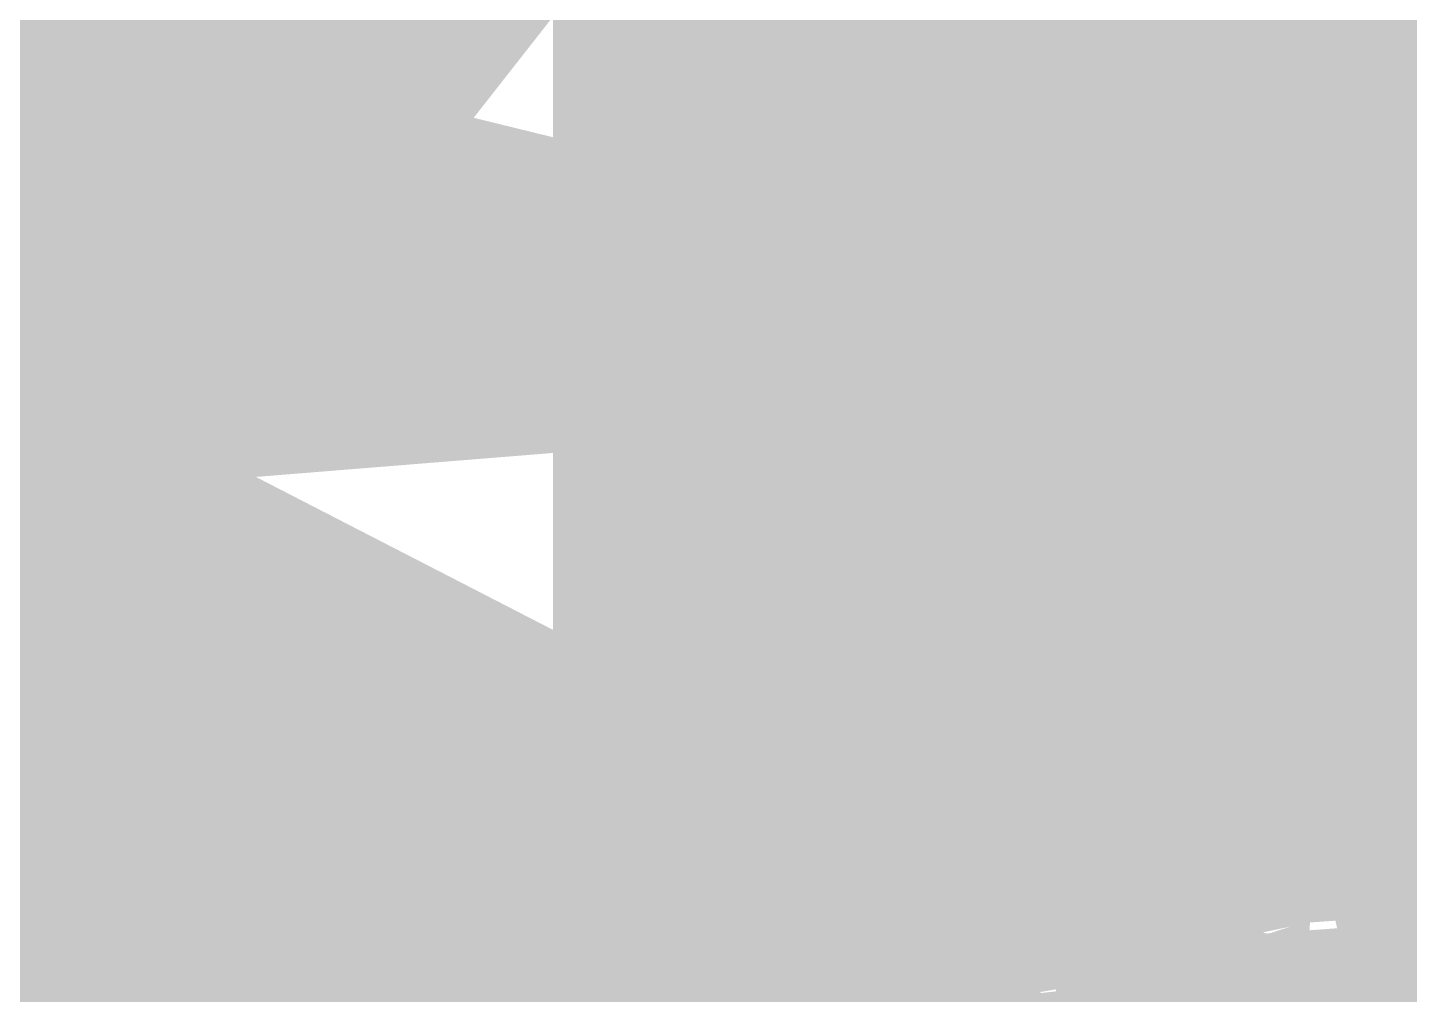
# Model space of a CAD drawing. Header units: millimetres. Extents: x -0.5 to 77.7, y -66.2 to -6.
# Drawn here: x 9.721 to 11.21, y -62.487 to -61.445 of the extents above; entities that cross this region are included whole.
import ezdxf

# ---------------------------------------------------------------- set-up
doc = ezdxf.new("R2010")
doc.units = ezdxf.units.MM
doc.header["$MEASUREMENT"] = 0
doc.layers.add('Inner1', color=7, linetype='Continuous', true_color=0x999966)
doc.layers.add('Top-Silkscreen-Layer', color=7, linetype='Continuous', true_color=0xffcc00)

msp = doc.modelspace()

# ---------------------------------------------------------------- hatches: boundary and pattern name
at = {"layer": 'Inner1'}
msp.add_hatch(color=256, dxfattribs=at).paths.add_polyline_path([(77.23901447802896, -6.454152908305818), (77.23901447802896, -65.68199136398273), (-0.022860045720091406, -65.68199136398273), (-0.02286004572008509, -6.454152908305818)])
at = {"layer": 'Top-Silkscreen-Layer'}
for points in [[(11.867853503136406, -60.70710599306034), (11.864465836646836, -60.71588895949126), (11.84492466833881, -60.716215909224296), (11.825385091979326, -60.716544889701005), (11.811164215686407, -60.72789877763517), (11.79174881131291, -60.74488188705985), (11.77616681901972, -60.75457056517359), (11.752932330102764, -60.76657226034276), (11.737205470492585, -60.77452059111979), (11.726114365026026, -60.78224554009162), (11.702886243903226, -60.79456809276279), (11.687867801392603, -60.799163665718424), (11.677061654714405, -60.81334434885995), (11.661925408011946, -60.827525032001475), (11.638697286889146, -60.83912057843396), (11.614381864914666, -60.85071612486645), (11.607253119360013, -60.85424758813197), (11.577131861066237, -60.87721936067914), (11.55479841502198, -60.891678255705294), (11.5340505497219, -60.90844204481216), (11.51832209816318, -60.92131289827786), (11.47361222346413, -60.95053529988268), (11.453870469640275, -60.96736001130006), (11.430495889251949, -60.986893734791146), (11.408434666407747, -61.00748953722868), (11.399093112384813, -61.021048812803066), (11.385061677967956, -61.022843990219236), (11.371028651602561, -61.024641198379086), (11.370248596818778, -61.03652511041463), (11.369466950086458, -61.048406991706486), (11.355914692179638, -61.05557348616537), (11.338183569359698, -61.062739980624265), (11.3309863700179, -61.06738429142831), (11.32207305015178, -61.0739131323706), (11.307774168380483, -61.08914777148383), (11.295739037430693, -61.10249381897145), (11.287462496979904, -61.112537877229784), (11.2828108233509, -61.12258193548813), (11.267591795324448, -61.12965907722494), (11.24695536642205, -61.146085762880354), (11.236163547280698, -61.15757571064132), (11.219545196489053, -61.16954491391156), (11.199711109649975, -61.182395459940416), (11.189874459631621, -61.191489130154906), (11.176931918014983, -61.201315898839106), (11.165232688206784, -61.20507277465349), (11.161938946680975, -61.215218370096), (11.148619113260752, -61.23184203788871), (11.11522003292655, -61.254594490118066), (11.09966191986143, -61.2636576991773), (11.08018442949494, -61.27828920741655), (11.058264890070648, -61.29767671736243), (11.032737995258497, -61.323138181665506), (11.021317356444504, -61.33770673685056), (11.013082206655714, -61.33775750544265), (10.997231175059543, -61.3501308267059), (10.992991816101965, -61.357583656024154), (10.980830921217649, -61.36874056182103), (10.965621444882425, -61.38206020964076), (10.940118429298348, -61.40921531417583), (10.920078981097825, -61.43420564594435), (10.912394645503298, -61.43205102689621), (10.894943705626105, -61.43639275689143), (10.876190551844555, -61.44537270545964), (10.857864040271277, -61.46069669729494), (10.843466457690605, -61.47353505886171), (10.796605860516268, -61.50676817924134), (10.757155783787864, -61.53647999007387), (10.74577494368733, -61.54502739023751), (10.725555605301976, -61.562530370045145), (10.694501465164736, -61.59269909820646), (10.672686994343975, -61.606069514618284), (10.66307162517245, -61.61542108928057), (10.658911863641789, -61.624750325762335), (10.642844327044406, -61.632416383167346), (10.623471905281445, -61.646099534106426), (10.59546634659511, -61.65905567880682), (10.585069330691264, -61.65905567880682), (10.573395572059676, -61.67352878903877), (10.548048567432357, -61.696543207203284), (10.518330072118776, -61.72717494492442), (10.502288006698006, -61.74926537471298), (10.497009105344896, -61.74750471993942), (10.485048795976411, -61.75364365809449), (10.473266784844215, -61.76360648660549), (10.447396029147784, -61.78193394834861), (10.420323352304912, -61.798196143765665), (10.414020828041657, -61.798196143765665), (10.414020828041657, -61.90724504882317), (10.414020828041657, -62.01629192313699), (10.417266811111316, -62.017963225188474), (10.420512794180974, -62.019634527239944), (10.417266811111316, -62.01989649317511), (10.414020828041657, -62.02015845911028), (10.414020828041657, -62.07813212978537), (10.414020828041657, -62.136107831204136), (10.42146159550982, -62.136107831204136), (10.435096634740631, -62.1302592893958), (10.474659739815257, -62.10171109469388), (10.50582531635018, -62.07650347335124), (10.591967243707856, -62.00690582583209), (10.624708849295729, -61.981962201168294), (10.647825534020846, -61.96215432727993), (10.652948424417197, -61.95723992756599), (10.675671897853347, -61.937324424262414), (10.711380895516669, -61.90921080870875), (10.762460156317587, -61.86372418094318), (10.773369779650775, -61.85583677247667), (10.789602878896144, -61.84165812007883), (10.817411035963726, -61.816415976093566), (10.8346327352514, -61.800561960156884), (10.846444993405823, -61.791561704151846), (10.861086144112862, -61.776936288143645), (10.870808173836453, -61.76517218998543), (10.891876020792738, -61.748623659709004), (10.909159806073408, -61.73542991799764), (10.923040005379123, -61.723655666121005), (10.93667026876432, -61.7120621504322), (10.94831378037368, -61.69880951715402), (10.960808984451047, -61.68555891461951), (10.972942816210212, -61.67617890954566), (10.986264241578974, -61.664567117163706), (10.992355036686632, -61.655997378819556), (11.00101205283808, -61.64577258437339), (11.00977254564452, -61.63721909197871), (11.014530879825596, -61.63255244299414), (11.032502386874823, -61.61355686657916), (11.045909777464656, -61.601526740998416), (11.059858430557519, -61.587445564297376), (11.070081924070687, -61.57793965311515), (11.081898958070724, -61.56473169619801), (11.090802726245613, -61.554322104076654), (11.101148799796233, -61.5461199303392), (11.109130829767428, -61.53979213302157), (11.11262356486053, -61.53622411636976), (11.132774449458735, -61.511885653323624), (11.153385407184517, -61.49156400128336), (11.169819091945717, -61.47353505886171), (11.180271826048404, -61.46204511110075), (11.19201403846714, -61.45044956466826), (11.200437038183454, -61.44206259325561), (11.209055847569983, -61.43378122051451), (11.224005836293458, -61.42038034294743), (11.265257998767252, -61.37370166863969), (11.277668829572088, -61.3621061222072), (11.297146319938578, -61.341812900578496), (11.343760165089474, -61.29267296492641), (11.38850506265637, -61.24550081990358), (11.415654153029081, -61.21635152507137), (11.436561213182992, -61.19542471141342), (11.462088107995145, -61.167248142805576), (11.478099926393687, -61.14409969555795), (11.492569146658587, -61.12241135301871), (11.5146765360104, -61.090110343989785), (11.505408211620232, -61.08142688399936), (11.503610901720457, -61.063980765014854), (11.513907624866386, -61.04938377941822), (11.524637358014742, -61.03806644487037), (11.539211646883173, -61.02773808249635), (11.550009833818677, -61.01967196858569), (11.563890033124391, -61.006419335307505), (11.578527999934355, -60.993168732773), (11.586919160679901, -60.984696470125655), (11.600613102006632, -60.97010963824744), (11.616448214117419, -60.955061827553095), (11.63982120255721, -60.9321164546738), (11.660266597635003, -60.912572577464296), (11.670986779092132, -60.90703473943953), (11.69001693191935, -60.88319380859585), (11.695658797539199, -60.86893595719435), (11.706046261751814, -60.864835885697474), (11.748070519266701, -60.83493724644606), (11.798404748151677, -60.797754329602114), (11.817853583444478, -60.76889746186031), (11.818152869769685, -60.76017947922727), (11.829622858988365, -60.755805257333115), (11.8521712180853, -60.75138026684689), (11.863251179912089, -60.751329498254805), (11.867436412619362, -60.74013197758427), (11.871623237275175, -60.728934456913734), (11.881330939461924, -60.72522428820407), (11.89778691150266, -60.72151411949441), (11.909914375467672, -60.70351157674064), (11.909914375467672, -60.698323026629424), (11.890576976572556, -60.698323026629424), (11.871241169625977, -60.698323026629424)], [(10.700993431304052, -61.22885075244299), (10.659206374121379, -61.25334152126538), (10.631613130106473, -61.26813751974298), (10.608474158101819, -61.27925787215354), (10.582827867149293, -61.29284151665213), (10.554308109085078, -61.320995747079465), (10.524766320059253, -61.35557728126491), (10.51215171984151, -61.36406375911804), (10.507492086469812, -61.36088158376608), (10.481339555882096, -61.36964830424752), (10.467917837755422, -61.374148432250045), (10.44615112539081, -61.388221485976345), (10.442113943897597, -61.39818025299998), (10.428066589995357, -61.39607437180024), (10.414020828041657, -61.39396849060051), (10.414020828041657, -61.42853987106753), (10.414020828041657, -61.46311125153456), (10.41837958313961, -61.46418145345574), (10.4227399301861, -61.46525165537691), (10.41837958313961, -61.47081386232588), (10.414020828041657, -61.47637403853116), (10.414020828041657, -61.58455581603583), (10.414020828041657, -61.69273556279682), (10.417266811111316, -61.69139933345311), (10.425707322261552, -61.67928594738134), (10.442811217357388, -61.64967567373298), (10.45802228564115, -61.62258555299577), (10.46883639206204, -61.60439212033576), (10.497125317588194, -61.560396058433845), (10.506336331830985, -61.545857964404036), (10.523115469425003, -61.51991521384799), (10.546367469775877, -61.48353241001532), (10.562051346775522, -61.45959400347483), (10.576985416013613, -61.43763151053833), (10.60749988559636, -61.396119048161275), (10.640933988798407, -61.351763544627396), (10.685083497611966, -61.29629581165768), (10.718463474563707, -61.25850773319607), (10.729939831576543, -61.23917099184227), (10.73433360954234, -61.224496837985676), (10.7306482486761, -61.22151976774574)], [(11.134052784135015, -61.84358529583443), (11.122608266092946, -61.852240325413284), (11.080918317771111, -61.87562027744083), (11.065056142535173, -61.87604876435803), (11.059622822173845, -61.88791643044411), (11.036011041453309, -61.917333783442544), (11.017830989145557, -61.92584259947619), (11.003548026859644, -61.93179877069975), (10.952737805361705, -61.95754047763114), (10.944700057191667, -61.963839844537205), (10.937076215641596, -61.97094541668559), (10.892223065574097, -61.991431558964216), (10.875690680003519, -61.991445774169996), (10.870808173836453, -62.00166041489775), (10.86526660097452, -62.01418198044989), (10.844229001040466, -62.019699511037814), (10.823852059749816, -62.02290808605767), (10.81994541803675, -62.030023811924465), (10.810455812799754, -62.04041715809636), (10.793187947004467, -62.05160858653584), (10.766771152959388, -62.059717346063856), (10.752040853134204, -62.059912297457466), (10.742904660472716, -62.0735264031113), (10.721276447630942, -62.09459130733972), (10.703836651393514, -62.109135493600576), (10.698890467284917, -62.116230912030545), (10.681031988581912, -62.116230912030545), (10.663173509878902, -62.116230912030545), (10.66149718806804, -62.12202868524679), (10.639794153644962, -62.13274491966435), (10.625342444813985, -62.13279568825644), (10.621007568944105, -62.144391234688925), (10.616674285022766, -62.15598475037773), (10.6003997951154, -62.15605785715034), (10.562051346775522, -62.17215150084167), (10.558135153371227, -62.18038616647805), (10.554217368018392, -62.185383826683015), (10.531969887195203, -62.18530462767936), (10.509720814423478, -62.18522542867571), (10.50534773178868, -62.190271826729074), (10.472196995426456, -62.201999371500996), (10.437002197141016, -62.22614085240983), (10.422068127902925, -62.23549445781579), (10.414020828041657, -62.23549445781579), (10.414020828041657, -62.333705283834725), (10.414020828041657, -62.43191610985367), (10.45288825160503, -62.430159516567485), (10.491754083219863, -62.42840089253762), (10.496388245414948, -62.432884774590676), (10.506804364701253, -62.437474255315266), (10.516996019243654, -62.446159746049375), (10.521404124746295, -62.45474166885563), (10.529311333136189, -62.452723109634285), (10.539727452422495, -62.44090418139661), (10.53855737024682, -62.42185580564587), (10.539977388343015, -62.40610738838072), (10.555559380636206, -62.403824832480524), (10.575686386006335, -62.40321967086285), (10.580231399083274, -62.404897065145384), (10.580231399083274, -62.42796834413305), (10.580231399083274, -62.45103759237702), (10.584292459804558, -62.45302569044311), (10.594679924017173, -62.45133814244217), (10.601007919457043, -62.447660465631444), (10.601007919457043, -62.42605538358324), (10.601007919457043, -62.40445030153503), (10.609911687631934, -62.40445030153503), (10.626977375962852, -62.39096210198956), (10.671036143709726, -62.38788552530914), (10.715094911456596, -62.38788552530914), (10.717874453604525, -62.38126123941373), (10.726776629830876, -62.37463492277463), (10.734228540938808, -62.370222116750504), (10.735556226019778, -62.36580931072637), (10.7741100357211, -62.361599579070585), (10.815263497385516, -62.35478440326892), (10.837337455818027, -62.34974815893398), (10.870943489462213, -62.33359359293214), (10.87457313212961, -62.32494262484065), (10.88906782357112, -62.32508680764217), (10.913949979225249, -62.330007299587166), (10.93472649959902, -62.3348749921964), (10.95483280963815, -62.342711632070824), (10.955910558798601, -62.47484806206545), (10.973649641361233, -62.473193005963445), (10.975754197328909, -62.39752749631815), (10.978390464108385, -62.32263163852889), (10.97779189145797, -62.30933229814598), (10.975559979607231, -62.299406023021284), (11.005563433709172, -62.297220942817894), (11.039000720808295, -62.29139676993376), (11.049267196931996, -62.289946818943775), (11.060988714019734, -62.286490493194556), (11.065877587980951, -62.28486995973516), (11.069021686344158, -62.28641332493458), (11.08525319364099, -62.28301589075217), (11.098340602574616, -62.282097994607255), (11.101903383403403, -62.27535998706557), (11.105466164232189, -62.26862197952389), (11.123174999772592, -62.26862197952389), (11.142490111388174, -62.26530983657618), (11.154176605608068, -62.26199769362847), (11.165673657951901, -62.259075453468), (11.183845750516959, -62.25386456517627), (11.206513505754268, -62.23715154466149), (11.207468674877266, -62.230525228022394), (11.233950738812418, -62.228868141176704), (11.260432802747568, -62.22721308507469), (11.26379022221491, -62.22171992341096), (11.329005986036213, -62.194814600348955), (11.344935023110763, -62.19104960155983), (11.360461297205113, -62.18580215988181), (11.37118147866224, -62.180936498016266), (11.399120175509966, -62.17596726822286), (11.422017171336792, -62.175861669551324), (11.43028416009635, -62.16787678538801), (11.43855114885591, -62.15989393196837), (11.466574218976165, -62.15847241138996), (11.496055513957533, -62.16006045295042), (11.508393115129604, -62.16221710274223), (11.522411813958154, -62.163839666945314), (11.525552728424284, -62.15795457175067), (11.506895091555034, -62.142246769359204), (11.5355788203187, -62.13903616359567), (11.580089701450458, -62.121169680668686), (11.580089701450458, -62.11367014424571), (11.588530212600693, -62.112019149631074), (11.618334673135342, -62.126236386158894), (11.621937252677588, -62.13279568825644), (11.637543124198855, -62.13279568825644), (11.65817159335856, -62.129365762175084), (11.663195782945536, -62.125935836093745), (11.663195782945536, -62.11315230460644), (11.663195782945536, -62.10036674237544), (11.67050123478794, -62.09038969865866), (11.684118762584832, -62.079273407735464), (11.690430838539317, -62.07813212978537), (11.691771259208593, -62.06819367019857), (11.69311167987787, -62.05825521061177), (11.70087720484785, -62.057824692950874), (11.742215332542713, -62.056799167390736), (11.780657705846354, -62.05287983208168), (11.785527476425111, -62.04955550467188), (11.784742645795712, -62.03402843846823), (11.783957815166316, -62.01850137226458), (11.771177652300587, -62.01746772372971), (11.758399081383397, -62.01643610593852), (11.751155715533987, -62.02326549694595), (11.734718846875712, -62.03009691869707), (11.725523752118306, -62.03009691869707), (11.725523752118306, -62.023586354447936), (11.730791509831645, -62.01348340462278), (11.720733578966465, -62.00489335884179), (11.70883694753951, -62.00697284037365), (11.702047287023525, -62.016454382631665), (11.663518948498815, -62.033409061644775), (11.64121256557971, -62.03653031468624), (11.627424699289218, -62.0417980638011), (11.599215371189977, -62.05059118395044), (11.583279966321273, -62.057237808026365), (11.577661979929502, -62.053401733208325), (11.57204399353773, -62.04956768913398), (11.562433400211818, -62.05348499369936), (11.545030218790775, -62.063283331971995), (11.517776059814532, -62.071580950662565), (11.498314488933424, -62.073999566389546), (11.495176758364373, -62.07971407911477), (11.474734547183653, -62.087489796678696), (11.45444834695969, -62.09270880794516), (11.434348404714711, -62.09574070826454), (11.389207111961774, -62.10782566392475), (11.367133153529263, -62.11725643759068), (11.304803592407954, -62.1330698386537), (11.261953113601676, -62.145051226386045), (11.217803604788116, -62.157808358205465), (11.178848624055137, -62.17048019879019), (11.135996553300318, -62.18223820471735), (11.11132453485325, -62.18921990150105), (11.077564082200848, -62.18948186743622), (10.88798052271944, -62.216021656635206), (10.87239693847771, -62.223444024798205), (10.817859965451536, -62.22566159690054), (10.745142940117612, -62.23354088239232), (10.7269644797584, -62.23920259578177), (10.654247454424477, -62.23725917407671), (10.562051346775522, -62.23315097960509), (10.542573856409032, -62.23098620683854), (10.554260350628926, -62.22851682251946), (10.583324555093252, -62.2258017182147), (10.602088852514571, -62.22269061889165), (10.614327752877266, -62.21796710908394), (10.63246482257448, -62.20923897273248), (10.643839294880861, -62.202364905364014), (10.656851882233187, -62.1909805562746), (10.665776345739076, -62.17959620718519), (10.684034403525203, -62.17730146682289), (10.702305196899639, -62.17129249626356), (10.7269644797584, -62.146771266285924), (10.788198780285336, -62.12414472016494), (10.797884195192548, -62.119543054978244), (10.808599600804058, -62.10671890861727), (10.831345361519745, -62.09481062765753), (10.851408688948341, -62.099666135804654), (10.865661404212027, -62.099666135804654), (10.870682409901926, -62.085190994829034), (10.875701823643286, -62.07071382310973), (10.883139407214372, -62.06890036900041), (10.915249009232527, -62.052934662161135), (10.948394969749137, -62.03112650574458), (10.960697548053364, -62.02898204041486), (10.974092203054889, -62.01176945695395), (10.987488450004951, -61.99455687349304), (11.010984018482192, -61.99221339528234), (11.034481178907969, -61.98986788632796), (11.036019001196, -61.98368427181185), (11.046361890849543, -61.97379251932978), (11.055977260021066, -61.963068161937485), (11.056787561827077, -61.95604991176749), (11.072261301619662, -61.95158227566391), (11.096431856277155, -61.94056955266856), (11.110082814993351, -61.93402243503312), (11.118138074597312, -61.92656960571487), (11.141792837928383, -61.89036956881371), (11.162348077455325, -61.861624391974495), (11.161509120575625, -61.85227078656854), (11.160668571747385, -61.842919211906256), (11.15157854559351, -61.842547585812184)], [(10.872248887263645, -62.41534727214041), (10.871635987076386, -62.44779449471455), (10.87239693847771, -62.475676605488296), (10.891876020792738, -62.475676605488296), (10.911353511159229, -62.475676605488296), (10.911353511159229, -62.44420413988222), (10.911353511159229, -62.412731674276124), (10.892487329031457, -62.411758948051755), (10.873621146903686, -62.41078419108371)]]:
    msp.add_hatch(color=256, dxfattribs=at).paths.add_polyline_path(points)

# ---------------------------------------------------------------- linework, layer by layer
at = {"layer": 'Top-Silkscreen-Layer', "const_width": 0.25400050800101603}
for points in [[(11.058264890070648, -61.29767671736243), (11.032737995258497, -61.323138181665506), (11.021317356444504, -61.33770673685056), (11.013082206655714, -61.33775750544265), (10.997231175059543, -61.3501308267059), (10.992991816101965, -61.357583656024154), (10.980830921217649, -61.36874056182103), (10.965621444882425, -61.38206020964076), (10.940118429298348, -61.40921531417583), (10.920078981097825, -61.43420564594435), (10.912394645503298, -61.43205102689621), (10.894943705626105, -61.43639275689143), (10.876190551844555, -61.44537270545964), (10.857864040271277, -61.46069669729494), (10.843466457690605, -61.47353505886171), (10.796605860516268, -61.50676817924134), (10.757155783787864, -61.53647999007387), (10.74577494368733, -61.54502739023751), (10.725555605301976, -61.562530370045145), (10.694501465164736, -61.59269909820646), (10.672686994343975, -61.606069514618284), (10.66307162517245, -61.61542108928057), (10.658911863641789, -61.624750325762335), (10.642844327044406, -61.632416383167346), (10.623471905281445, -61.646099534106426), (10.59546634659511, -61.65905567880682), (10.585069330691264, -61.65905567880682), (10.573395572059676, -61.67352878903877), (10.548048567432357, -61.696543207203284), (10.518330072118776, -61.72717494492442), (10.502288006698006, -61.74926537471298), (10.497009105344896, -61.74750471993942), (10.485048795976411, -61.75364365809449), (10.473266784844215, -61.76360648660549), (10.447396029147784, -61.78193394834861), (10.420323352304912, -61.798196143765665), (10.414020828041657, -61.798196143765665), (10.414020828041657, -61.90724504882317), (10.414020828041657, -62.01629192313699), (10.417266811111316, -62.017963225188474), (10.420512794180974, -62.019634527239944), (10.417266811111316, -62.01989649317511), (10.414020828041657, -62.02015845911028), (10.414020828041657, -62.07813212978537), (10.414020828041657, -62.136107831204136), (10.42146159550982, -62.136107831204136), (10.435096634740631, -62.1302592893958), (10.474659739815257, -62.10171109469388), (10.50582531635018, -62.07650347335124), (10.591967243707856, -62.00690582583209), (10.624708849295729, -61.981962201168294), (10.647825534020846, -61.96215432727993), (10.652948424417197, -61.95723992756599), (10.675671897853347, -61.937324424262414), (10.711380895516669, -61.90921080870875), (10.762460156317587, -61.86372418094318), (10.773369779650775, -61.85583677247667), (10.789602878896144, -61.84165812007883), (10.817411035963726, -61.816415976093566), (10.8346327352514, -61.800561960156884), (10.846444993405823, -61.791561704151846), (10.861086144112862, -61.776936288143645), (10.870808173836453, -61.76517218998543), (10.891876020792738, -61.748623659709004), (10.909159806073408, -61.73542991799764), (10.923040005379123, -61.723655666121005), (10.93667026876432, -61.7120621504322), (10.94831378037368, -61.69880951715402), (10.960808984451047, -61.68555891461951), (10.972942816210212, -61.67617890954566), (10.986264241578974, -61.664567117163706), (10.992355036686632, -61.655997378819556), (11.00101205283808, -61.64577258437339), (11.00977254564452, -61.63721909197871), (11.014530879825596, -61.63255244299414), (11.032502386874823, -61.61355686657916), (11.045909777464656, -61.601526740998416), (11.059858430557519, -61.587445564297376), (11.070081924070687, -61.57793965311515), (11.081898958070724, -61.56473169619801), (11.090802726245613, -61.554322104076654), (11.101148799796233, -61.5461199303392), (11.109130829767428, -61.53979213302157), (11.11262356486053, -61.53622411636976), (11.132774449458735, -61.511885653323624), (11.153385407184517, -61.49156400128336), (11.169819091945717, -61.47353505886171), (11.180271826048404, -61.46204511110075), (11.19201403846714, -61.45044956466826), (11.200437038183454, -61.44206259325561), (11.209055847569983, -61.43378122051451), (11.224005836293458, -61.42038034294743), (11.265257998767252, -61.37370166863969), (11.277668829572088, -61.3621061222072), (11.297146319938578, -61.341812900578496), (11.343760165089474, -61.29267296492641)], [(10.582827867149293, -61.29284151665213), (10.554308109085078, -61.320995747079465), (10.524766320059253, -61.35557728126491), (10.51215171984151, -61.36406375911804), (10.507492086469812, -61.36088158376608), (10.481339555882096, -61.36964830424752), (10.467917837755422, -61.374148432250045), (10.44615112539081, -61.388221485976345), (10.442113943897597, -61.39818025299998), (10.428066589995357, -61.39607437180024), (10.414020828041657, -61.39396849060051), (10.414020828041657, -61.42853987106753), (10.414020828041657, -61.46311125153456), (10.41837958313961, -61.46418145345574), (10.4227399301861, -61.46525165537691), (10.41837958313961, -61.47081386232588), (10.414020828041657, -61.47637403853116), (10.414020828041657, -61.58455581603583), (10.414020828041657, -61.69273556279682), (10.417266811111316, -61.69139933345311), (10.425707322261552, -61.67928594738134), (10.442811217357388, -61.64967567373298), (10.45802228564115, -61.62258555299577), (10.46883639206204, -61.60439212033576), (10.497125317588194, -61.560396058433845), (10.506336331830985, -61.545857964404036), (10.523115469425003, -61.51991521384799), (10.546367469775877, -61.48353241001532), (10.562051346775522, -61.45959400347483), (10.576985416013613, -61.43763151053833), (10.60749988559636, -61.396119048161275), (10.640933988798407, -61.351763544627396), (10.685083497611966, -61.29629581165768)], [(11.367133153529263, -62.11725643759068), (11.304803592407954, -62.1330698386537), (11.261953113601676, -62.145051226386045), (11.217803604788116, -62.157808358205465), (11.178848624055137, -62.17048019879019), (11.135996553300318, -62.18223820471735), (11.11132453485325, -62.18921990150105), (11.077564082200848, -62.18948186743622), (10.88798052271944, -62.216021656635206), (10.87239693847771, -62.223444024798205), (10.817859965451536, -62.22566159690054), (10.745142940117612, -62.23354088239232), (10.7269644797584, -62.23920259578177), (10.654247454424477, -62.23725917407671), (10.562051346775522, -62.23315097960509), (10.542573856409032, -62.23098620683854), (10.554260350628926, -62.22851682251946), (10.583324555093252, -62.2258017182147), (10.602088852514571, -62.22269061889165), (10.614327752877266, -62.21796710908394), (10.63246482257448, -62.20923897273248), (10.643839294880861, -62.202364905364014), (10.656851882233187, -62.1909805562746), (10.665776345739076, -62.17959620718519), (10.684034403525203, -62.17730146682289), (10.702305196899639, -62.17129249626356), (10.7269644797584, -62.146771266285924), (10.788198780285336, -62.12414472016494), (10.797884195192548, -62.119543054978244), (10.808599600804058, -62.10671890861727), (10.831345361519745, -62.09481062765753), (10.851408688948341, -62.099666135804654), (10.865661404212027, -62.099666135804654), (10.870682409901926, -62.085190994829034), (10.875701823643286, -62.07071382310973), (10.883139407214372, -62.06890036900041), (10.915249009232527, -62.052934662161135), (10.948394969749137, -62.03112650574458), (10.960697548053364, -62.02898204041486), (10.974092203054889, -62.01176945695395), (10.987488450004951, -61.99455687349304), (11.010984018482192, -61.99221339528234), (11.034481178907969, -61.98986788632796), (11.036019001196, -61.98368427181185), (11.046361890849543, -61.97379251932978), (11.055977260021066, -61.963068161937485), (11.056787561827077, -61.95604991176749), (11.072261301619662, -61.95158227566391), (11.096431856277155, -61.94056955266856), (11.110082814993351, -61.93402243503312), (11.118138074597312, -61.92656960571487), (11.141792837928383, -61.89036956881371), (11.162348077455325, -61.861624391974495), (11.161509120575625, -61.85227078656854), (11.160668571747385, -61.842919211906256), (11.15157854559351, -61.842547585812184), (11.134052784135015, -61.84358529583443), (11.122608266092946, -61.852240325413284), (11.080918317771111, -61.87562027744083), (11.065056142535173, -61.87604876435803), (11.059622822173845, -61.88791643044411), (11.036011041453309, -61.917333783442544), (11.017830989145557, -61.92584259947619), (11.003548026859644, -61.93179877069975), (10.952737805361705, -61.95754047763114), (10.944700057191667, -61.963839844537205), (10.937076215641596, -61.97094541668559), (10.892223065574097, -61.991431558964216), (10.875690680003519, -61.991445774169996), (10.870808173836453, -62.00166041489775), (10.86526660097452, -62.01418198044989), (10.844229001040466, -62.019699511037814), (10.823852059749816, -62.02290808605767), (10.81994541803675, -62.030023811924465), (10.810455812799754, -62.04041715809636), (10.793187947004467, -62.05160858653584), (10.766771152959388, -62.059717346063856), (10.752040853134204, -62.059912297457466), (10.742904660472716, -62.0735264031113), (10.721276447630942, -62.09459130733972), (10.703836651393514, -62.109135493600576), (10.698890467284917, -62.116230912030545), (10.681031988581912, -62.116230912030545), (10.663173509878902, -62.116230912030545), (10.66149718806804, -62.12202868524679), (10.639794153644962, -62.13274491966435), (10.625342444813985, -62.13279568825644), (10.621007568944105, -62.144391234688925), (10.616674285022766, -62.15598475037773), (10.6003997951154, -62.15605785715034), (10.562051346775522, -62.17215150084167), (10.558135153371227, -62.18038616647805), (10.554217368018392, -62.185383826683015), (10.531969887195203, -62.18530462767936), (10.509720814423478, -62.18522542867571), (10.50534773178868, -62.190271826729074), (10.472196995426456, -62.201999371500996), (10.437002197141016, -62.22614085240983), (10.422068127902925, -62.23549445781579), (10.414020828041657, -62.23549445781579), (10.414020828041657, -62.333705283834725), (10.414020828041657, -62.43191610985367), (10.45288825160503, -62.430159516567485), (10.491754083219863, -62.42840089253762), (10.496388245414948, -62.432884774590676), (10.506804364701253, -62.437474255315266), (10.516996019243654, -62.446159746049375), (10.521404124746295, -62.45474166885563), (10.529311333136189, -62.452723109634285), (10.539727452422495, -62.44090418139661), (10.53855737024682, -62.42185580564587), (10.539977388343015, -62.40610738838072), (10.555559380636206, -62.403824832480524), (10.575686386006335, -62.40321967086285), (10.580231399083274, -62.404897065145384), (10.580231399083274, -62.42796834413305), (10.580231399083274, -62.45103759237702), (10.584292459804558, -62.45302569044311), (10.594679924017173, -62.45133814244217), (10.601007919457043, -62.447660465631444), (10.601007919457043, -62.42605538358324), (10.601007919457043, -62.40445030153503), (10.609911687631934, -62.40445030153503), (10.626977375962852, -62.39096210198956), (10.671036143709726, -62.38788552530914), (10.715094911456596, -62.38788552530914), (10.717874453604525, -62.38126123941373), (10.726776629830876, -62.37463492277463), (10.734228540938808, -62.370222116750504), (10.735556226019778, -62.36580931072637), (10.7741100357211, -62.361599579070585), (10.815263497385516, -62.35478440326892), (10.837337455818027, -62.34974815893398), (10.870943489462213, -62.33359359293214), (10.87457313212961, -62.32494262484065), (10.88906782357112, -62.32508680764217), (10.913949979225249, -62.330007299587166), (10.93472649959902, -62.3348749921964), (10.95483280963815, -62.342711632070824), (10.955910558798601, -62.47484806206545), (10.973649641361233, -62.473193005963445), (10.975754197328909, -62.39752749631815), (10.978390464108385, -62.32263163852889), (10.97779189145797, -62.30933229814598), (10.975559979607231, -62.299406023021284), (11.005563433709172, -62.297220942817894), (11.039000720808295, -62.29139676993376), (11.049267196931996, -62.289946818943775), (11.060988714019734, -62.286490493194556), (11.065877587980951, -62.28486995973516), (11.069021686344158, -62.28641332493458), (11.08525319364099, -62.28301589075217), (11.098340602574616, -62.282097994607255), (11.101903383403403, -62.27535998706557), (11.105466164232189, -62.26862197952389), (11.123174999772592, -62.26862197952389), (11.142490111388174, -62.26530983657618), (11.154176605608068, -62.26199769362847), (11.165673657951901, -62.259075453468), (11.183845750516959, -62.25386456517627), (11.206513505754268, -62.23715154466149), (11.207468674877266, -62.230525228022394), (11.233950738812418, -62.228868141176704), (11.260432802747568, -62.22721308507469), (11.26379022221491, -62.22171992341096), (11.329005986036213, -62.194814600348955), (11.344935023110763, -62.19104960155983)], [(11.525552728424284, -62.15795457175067), (11.506895091555034, -62.142246769359204), (11.5355788203187, -62.13903616359567)], [(11.52564187754243, -62.31168999156246), (11.51386623420439, -62.30837784861476), (11.519861512399748, -62.305012906331285)], [(11.341246478347449, -62.313970516718975), (11.335948473611879, -62.33334381145908), (11.32968734001062, -62.353306021867375), (11.3243415768189, -62.45993834194157), (11.342524813023728, -62.533845227556995)]]:
    msp.add_lwpolyline(points, dxfattribs=at)
for points in [[(10.872248887263645, -62.41534727214041), (10.871635987076386, -62.44779449471455), (10.87239693847771, -62.475676605488296), (10.891876020792738, -62.475676605488296), (10.911353511159229, -62.475676605488296), (10.911353511159229, -62.44420413988222), (10.911353511159229, -62.412731674276124), (10.892487329031457, -62.411758948051755), (10.873621146903686, -62.41078419108371)], [(10.988953042660217, -62.873062683183925), (10.989107461668434, -62.881179565686665), (10.968811709753242, -62.89144294426282), (10.957101336305273, -62.90413915377174), (10.959388966354856, -62.911866133487266), (10.967834253350706, -62.90532510808287), (10.984720051496792, -62.896505588265654), (10.993160562647027, -62.894229124596514), (10.993160562647027, -62.88124048799717)]]:
    msp.add_lwpolyline(points, close=True, dxfattribs=at)

doc.saveas('drawing.dxf')
